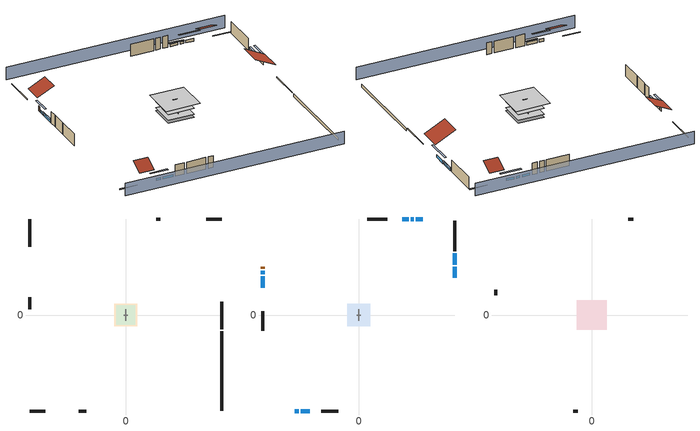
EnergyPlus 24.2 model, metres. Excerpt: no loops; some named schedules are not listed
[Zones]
crawlspace - vented
 floor foundation (Slab2 construction): -5.33,-5.33 -5.33,5.33 5.33,5.33 5.33,-5.33 z-0.91
 wall outside (RimJoist1 construction): 44.73,-6.67 44.73,6.16 z0.3:0.61
 wall outside (RimJoist2 construction): -44.73,-44.73 -37.59,-44.73 z0.3:0.61
 wall outside (RimJoist3 construction): -44.73,44.73 -44.73,31.89 z0.3:0.61
 wall outside (RimJoist4 construction): 44.73,44.73 37.59,44.73 z0.3:0.61
 wall foundation (FoundationWall1 construction): 44.73,-44.73 44.73,-7.6 z-0.91:0.3
garage
 floor foundation (Slab1 construction): -4.48,-4.48 -4.48,4.48 4.48,4.48 4.48,-4.48 z0
 wall outside (Wall1 construction): -21.97,-44.73 -18.32,-44.73 z0.3:5.18
 wall outside (Wall12 construction): 16.12,44.73 14.29,44.73 z0.3:5.18
 wall outside (Wall2 construction): -44.73,8.23 -44.73,2.75 z0.3:5.18
 wall to conditioned space (Wall5 construction Reversed): 0,-2.74 0,2.74 z0.3:5.18
 wall to conditioned space (Wall6 construction Reversed): 0.91,0 -0.91,0 z0.3:5.18
conditioned space
 floor to crawlspace - vented (Floor1 construction): -5.33,-5.33 -5.33,5.33 5.33,5.33 5.33,-5.33 z0.3
 floor to garage (Floor2 construction): -4.48,-4.48 -4.48,4.48 4.48,4.48 4.48,-4.48 z0.3
 floor adiabatic (AdiabaticFloorConstruction): -5.33,-5.33 -5.33,5.33 5.33,5.33 5.33,-5.33 z2.74
 wall outside (AdiabaticWallConstruction 1): -44.73,22.44 -44.73,21.52 z0.3:2.34
 wall outside (AdiabaticWallConstruction): 44.73,17.29 44.73,22.54 / 44.73,23.47 44.73,28.73 / -29.78,-44.73 -28.02,-44.73 z0.3:1.46; -27.09,-44.73 -22.9,-44.73 z0.3:1.43; -44.73,20.59 -44.73,18.98 z0.3:1.4; -44.73,18.05 -44.73,12.68 z0.3:1.49; 29.78,44.73 26.61,44.73 / 23.34,44.73 20.17,44.73 z0.3:1.37; 25.68,44.73 24.27,44.73 z0.3:1.25
 wall outside (Wall3 construction): 44.73,29.66 44.73,43.8 z0.3:5.18
 wall outside (Wall4 construction): -17.39,-44.73 -9.53,-44.73 z0.3:5.18
 wall outside (Wall7 construction): -44.73,1.82 -44.73,-7.28 z0.3:5.18
 wall outside (Wall8 construction): 13.36,44.73 3.95,44.73 z0.3:5.18
 window (WindowConstruction): 44.73,17.29 44.73,22.54 z0.3:1.46
 window (WindowConstruction 1): 44.73,23.47 44.73,28.73 z0.3:1.46
 window (WindowConstruction 2): -29.78,-44.73 -28.02,-44.73 z0.3:1.46
 window (WindowConstruction 3): -27.09,-44.73 -22.9,-44.73 z0.3:1.43
 window (WindowConstruction 4): -44.73,20.59 -44.73,18.98 z0.3:1.4
 window (WindowConstruction 5): -44.73,18.05 -44.73,12.68 z0.3:1.49
 window (WindowConstruction 6): 29.78,44.73 26.61,44.73 z0.3:1.37
 window (WindowConstruction 7): 25.68,44.73 24.27,44.73 z0.3:1.25
 window (WindowConstruction 8): 23.34,44.73 20.17,44.73 z0.3:1.37
 door (Door): -44.73,22.44 -44.73,21.52 z0.3:2.34
 ceiling adiabatic (AdiabaticFloorConstruction): 5.33,-5.33 5.33,5.33 -5.33,5.33 -5.33,-5.33 z2.74
attic - vented
 floor to conditioned space (Floor3 construction Reversed): -6.96,-6.96 -6.96,6.96 6.96,6.96 6.96,-6.96 z5.18
 wall outside (Wall10 construction): 19.24,44.73 17.05,44.73 z0.3:5.18
 wall outside (Wall11 construction): -44.73,11.75 -44.73,9.16 z0.3:5.18
 wall outside (Wall9 construction): -8.6,-44.73 -6.41,-44.73 z0.3:5.18
 roof outside (Roof1 construction): 44.73,16.36,5.18 36.43,16.36,9.33 36.43,7.09,9.33 44.73,7.09,5.18
 roof outside (Roof2 construction): -30.71,-44.73,5.18 -30.71,-39.4,7.84 -36.66,-39.4,7.84 -36.66,-44.73,5.18
 roof outside (Roof3 construction): 30.71,44.73,5.18 30.71,39.4,7.84 36.66,39.4,7.84 36.66,44.73,5.18
 roof outside (Roof4 construction): -44.73,23.37,5.18 -37.93,23.37,8.58 -37.93,30.96,8.58 -44.73,30.96,5.18
shading: 44.73,49.3 -44.73,49.3 / -44.73,-49.3 44.73,-49.3 z0:5.18; 44.73,25.29 44.73,14.55 45.33,14.55 45.33,25.29 z4.21; 44.73,29.03 44.73,23.17 45.33,23.17 45.33,29.03 z1.77; -25.27,-44.73 -32.52,-44.73 -32.52,-45.33 -25.27,-45.33 z4.21; -22.6,-44.73 -27.39,-44.73 -27.39,-45.33 -22.6,-45.33 z1.74; -44.73,16.23 -44.73,23.34 -45.33,23.34 -45.33,16.23 z4.15; -44.73,12.37 -44.73,18.35 -45.33,18.35 -45.33,12.37 z1.8; 23.87,44.73 32.52,44.73 32.52,45.33 23.87,45.33 z4.11; 23.96,44.73 25.99,44.73 25.99,45.33 23.96,45.33 z1.55; 19.86,44.73 23.64,44.73 23.64,45.33 19.86,45.33 z1.68
[Building]
Building 1: Terrain=Suburbs
[Site:Location]
Portland Intl Arpt_OR: Latitude {deg}=45.59; Longitude {deg}=-122.6; Time Zone {hr}=-8; Elevation {m}=33; Keep Site Location Information=Yes
[Site:GroundTemperature:Shallow]
10.2558, 8.96328, 8.85977, 9.47314, 11.9355, 14.3863, 16.5111, 17.8571, 17.9714, 16.8767, 14.8061, 12.4304
[Site:WaterMainsTemperature]
Calculation Method=Schedule; Temperature Schedule=mains temperature schedule
[Material] Roughness=Rough; Thermal Absorptance=0.9
Name | Thickness {m} | Conductivity {W/m-K} | Density {kg/m3} | Specific Heat {J/kg-K} | Solar Absorptance | Visible Absorptance
asphalt or fiberglass shingles | 0.00635 | 0.162714 | 1121.4 | 1465.45 | 0.85 | 0.85
ceiling loosefill ins | 0.254 | 0.0480833 | 16.02 | 1046.75 | 0.7 | 0.7
ceiling stud and cavity | 0.1397 | 0.104117 | 65.682 | 1177.47 | 0.7 | 0.7
concrete 4.0 in. | 0.1016 | 1.803125 | 2242.8 | 837.4 | 0.7 | 0.7
concrete 8.0 in. | 0.2032 | 1.803125 | 2242.8 | 837.4 | 0.7 | 0.7
door material | 0.04445 | 0.0612267 | 512.64 | 1214.23 | 0.7 | 0.7
floor covering | 0.0127 | 0.0433444 | 54.468 | 1339.84 | 0.6 | 0.6
floor rigid ins | 0.051816 | 0.029427 | 32.04 | 1214.23 | 0.7 | 0.7
floor rigid ins 1; wall rigid ins | 0.512978 | 0.029427 | 32.04 | 1214.23 | 0.7 | 0.7
floor stud and cavity | 0.1397 | 0.0972396 | 92.3553 | 1139.71 | 0.7 | 0.7
floor stud and cavity 1 | 0.1397 | 1.75129 | 37.0049 | 1207.88 | 0.7 | 0.7
furniture material conditioned space 1; furniture material garage 1 | 0.1524 | 0.115458 | 640.8 | 1214.23 | 0.6 | 0.6
gypsum board | 0.0127 | 0.160291 | 801 | 837.4 | 0.6 | 0.6
osb sheathing 0.5 in. | 0.0127 | 0.115458 | 512.64 | 1214.23 | 0.6 | 0.6
osb sheathing 0.5 in. 1; osb sheathing 0.5 in. 2; osb sheathing 0.5 in. 3 | 0.0127 | 0.115458 | 512.64 | 1214.23 | 0.7 | 0.7
osb sheathing 0.75 in. | 0.01905 | 0.115458 | 512.64 | 1214.23 | 0.7 | 0.7
rim joist stud and cavity | 0.0508 | 0.178688 | 50.32683 | 1063.81 | 0.6 | 0.6
roof rigid ins | 0.00281632 | 0.029427 | 32.04 | 1214.23 | 0.7 | 0.7
soil 0.5 in. | 0.0127 | 1.3848 | 1842.3 | 418.7 | 0.7 | 0.7
wall stud and cavity | 0.1397 | 0.727959 | 139.0536 | 1170.24 | 0.6 | 0.6
wall stud and cavity 1 | 0.1397 | 0.0951301 | 139.0536 | 1170.24 | 0.7 | 0.7
wall stud and cavity 2 | 0.1397 | 0.0856282 | 139.0536 | 1170.24 | 0.7 | 0.7
wall stud and cavity 3 | 0.0889 | 0.380278 | 52.3479 | 1209.89 | 0.7 | 0.7
wall stud and cavity 4 | 0.0889 | 0.391764 | 83.0341 | 1211.67 | 0.7 | 0.7
wood siding | 0.0254 | 0.102417 | 544.68 | 1172.36 | 0.85 | 0.85
wood siding 1; wood siding 2 | 0.0254 | 0.102417 | 544.68 | 1172.36 | 0.7 | 0.7
[WindowMaterial:SimpleGlazingSystem]
WindowMaterial: U-Factor {W/m2-K}=2.78222; Solar Heat Gain Coefficient=0.56
[Construction]
AdiabaticFloorConstruction: floor stud and cavity 1, floor rigid ins 1, osb sheathing 0.75 in., floor covering
AdiabaticWallConstruction: wood siding 1, wall rigid ins, wall stud and cavity 3, gypsum board
AdiabaticWallConstruction 1: wood siding 2, wall rigid ins, wall stud and cavity 3, gypsum board
Door: door material
Floor1 construction; Floor2 construction: floor stud and cavity, floor rigid ins, osb sheathing 0.75 in., floor covering
Floor3 construction Reversed: gypsum board, ceiling stud and cavity, ceiling loosefill ins
FoundationWall1 construction: concrete 8.0 in.
furniture construction conditioned space 1: furniture material conditioned space 1
furniture construction garage 1: furniture material garage 1
PartitionWallConstruction: gypsum board, wall stud and cavity 4, gypsum board
RimJoist1 construction; RimJoist2 construction; RimJoist3 construction; RimJoist4 construction: wood siding, rim joist stud and cavity
Roof1 construction; Roof2 construction; Roof3 construction; Roof4 construction: asphalt or fiberglass shingles, roof rigid ins, osb sheathing 0.5 in.
Slab1 construction: concrete 4.0 in.
Slab2 construction: soil 0.5 in.
Wall1 construction; Wall2 construction: wood siding, osb sheathing 0.5 in. 1, wall stud and cavity
Wall10 construction; Wall11 construction; Wall12 construction; Wall9 construction: wood siding, osb sheathing 0.5 in. 3, wall stud and cavity
Wall3 construction; Wall4 construction: wood siding, osb sheathing 0.5 in. 1, wall stud and cavity 1, gypsum board
Wall5 construction Reversed: gypsum board, wall stud and cavity 2, osb sheathing 0.5 in. 2
Wall6 construction Reversed: gypsum board, wall stud and cavity 2, osb sheathing 0.5 in. 3
Wall7 construction; Wall8 construction: wood siding, osb sheathing 0.5 in. 3, wall stud and cavity 1, gypsum board
WindowConstruction; WindowConstruction 1; WindowConstruction 2; WindowConstruction 3; WindowConstruction 4; WindowConstruction 5; WindowConstruction 6; WindowConstruction 7; WindowConstruction 8: WindowMaterial
[Zone] Multiplier=1; Part of Total Floor Area=Yes
Name | Volume {m3}
attic - vented | 201.23
conditioned space | 749.83
crawlspace - vented | 138.526
garage | 195.726
[Space]
Name | Zone | Volume {m3}
attic - vented 1 | attic - vented | 201.23
conditioned space 1 | conditioned space | 749.83
crawlspace - vented 1 | crawlspace - vented | 138.526
garage 1 | garage | 195.726
[ZoneInfiltration:EffectiveLeakageArea] Schedule=Always On Discrete
Name | Zone or Space | Effective Air Leakage Area {cm2} | Stack Coefficient | Wind Coefficient
infil attic - vented 1 | attic - vented 1 | 6462.31 | 0.000216513 | 4.50757e-05
infil garage 1 | garage 1 | 163.102 | 0.000129147 | 4.64657e-05
[ZoneMixing]
whole house fan mix: Zone or Space=attic - vented; Schedule=Always On Continuous; Design Flow Rate Calculation Method=Flow/Zone; Design Flow Rate {m3/s}=0; Source Zone or Space=conditioned space
[SurfaceProperty:IncidentSolarMultiplier] Incident Solar Multiplier=1; Incident Solar Multiplier Schedule=trans schedule winter=0.85 summer=0.7
Window1; Window2; Window3; Window4; Window5; Window6; Window7; Window8; Window9
[InternalMass]
Name | Construction | Zone or ZoneList | Space or SpaceList | Surface Area {m2}
furniture mass conditioned space 1 | furniture construction conditioned space 1 | conditioned space | conditioned space 1 | 123.004
partition wall mass | PartitionWallConstruction | conditioned space | conditioned space 1 | 307.509
furniture mass garage 1 | furniture construction garage 1 | garage | garage 1 | 8.02682
[Lights] Design Level Calculation Method=LightingLevel; Return Air Fraction=0; Fraction Radiant=0.6; Fraction Visible=0.2; Fraction Replaceable=1
Name | Zone or ZoneList or Space or SpaceList | Schedule | Lighting Level {W}
interior lighting | conditioned space 1 | lighting_interior | 1880.23
garage lighting | garage 1 | lighting_garage | 56.4728
[People]
occupants: Zone or ZoneList or Space or SpaceList=conditioned space 1; Number of People Schedule=occupants; Number of People Calculation Method=People; Number of People=4; Fraction Radiant=0.314171; Sensible Heat Fraction=0.56303; Activity Level Schedule=occupants activity schedule; Carbon Dioxide Generation Rate {m3/s-W}=0; Enable ASHRAE 55 Comfort Warnings=No; Mean Radiant Temperature Calculation Type=EnclosureAveraged
[ElectricEquipment] Design Level Calculation Method=EquipmentLevel
Name | Zone or ZoneList or Space or SpaceList | Schedule | Design Level {W} | Fraction Latent | Fraction Radiant | Fraction Lost
ceiling fan | conditioned space 1 | ceiling_fan | 17.5628 | 0 | 0.558 | 0
clothes dryer | conditioned space 1 | clothes_dryer | 5529.96 | 0.015 | 0.081 | 0.85
clothes washer | conditioned space 1 | clothes_washer | 731.974 | 0.03 | 0.162 | 0.7
cooking range | conditioned space 1 | cooking_range | 2150.76 | 0.08 | 0.432 | 0.2
dishwasher | conditioned space 1 | dishwasher | 884.649 | 0.3 | 0.18 | 0.4
fridge | conditioned space 1 | fridge schedule | 39.726 | 0 | 0.6 | 0
mech vent bath fan 0 | conditioned space 1 | mech vent bath fan 0 schedule | 30 | 0 | 0 | 1
mech vent house fan | conditioned space 1 | mech vent house fan schedule | 0 | 0 | 0 | 1
mech vent house fan cfis | conditioned space 1 | mech vent house fan cfis schedule | 0 | 0 | 0 | 0
mech vent range fan 0 | conditioned space 1 | mech vent range fan 0 schedule | 30 | 0 | 0 | 1
misc plug loads | conditioned space 1 | plug_loads_other | 503.471 | 0.021 | 0.558 | 0.049
misc tv | conditioned space 1 | plug_loads_tv | 670.239 | 0 | 0.6 | 0
whole house fan | conditioned space 1 | Always On Discrete | 0 | 0 | 0 | 1
fridge 1 | garage 1 | fridge schedule 1 | 80.4475 | 0 | 0.6 | 0
[OtherEquipment] Zone or ZoneList or Space or SpaceList=conditioned space 1; Design Level Calculation Method=EquipmentLevel
Name | Fuel Type | Schedule | Design Level {W} | Fraction Latent | Fraction Radiant | Fraction Lost
clothes dryer 1 | Electricity | clothes_dryer | 0 | 0.015 | 0.081 | 0.85
cooking range 1 | Electricity | cooking_range | 0 | 0.08 | 0.432 | 0.2
general water use latent | None | general water use schedule | 81.0615 | 1 | 0 | 0
general water use sensible | None | general water use schedule | -79.8895 | 0 | 0.6 | 0
mech vent house fan latent load; water heater lat | None | Always On Discrete | 0 | 1 | 0 | 0
mech vent house fan sensible load; water heater sens | None | Always On Discrete | 0 | 0 | 0 | 0
water heater energy adjustment1 | Electricity | Always On Discrete | 0.01 | 0 | 0 | 1
[ZoneInfiltration:DesignFlowRate] Schedule=Always On Discrete
Name | Zone or ZoneList or Space or SpaceList | Design Flow Rate Calculation Method | Design Flow Rate {m3/s} | Air Changes per Hour {1/hr} | Constant Term Coefficient | Temperature Term Coefficient | Velocity Term Coefficient | Velocity Squared Term Coefficient
infil flow; natural vent flow; whole house fan flow | conditioned space 1 | Flow/Zone | 0
infil crawlspace - vented 1 | crawlspace - vented 1 | AirChanges/Hour |  | 2.6013 | 1 | 0 | 0 | 0
[SurfaceProperty:ExposedFoundationPerimeter] Exposed Perimeter Calculation Method=TotalExposedPerimeter
Name | Total Exposed Perimeter {m}
Slab2 | 37.12464
Slab1 | 21.9456
[WaterUse:Equipment]
dishwasher: Peak Flow Rate {m3/s}=6.295e-06; Flow Rate Fraction Schedule=hot_water_dishwasher
[Foundation:Kiva] Wall Depth Below Slab {m}=0.2032
Name | Initial Indoor Air Temperature {C} | Wall Height Above Grade {m}
Foundation Kiva 1 | 13.4258 | 0.1016
Foundation Kiva 2 | 8.58325 | 0.3048
[Foundation:Kiva:Settings]
Soil Conductivity {W/m-K}=1.3848; Soil Density {kg/m3}=1842.3; Soil Specific Heat {J/kg-K}=418.7; Ground Solar Absorptivity=0.9; Ground Thermal Absorptivity=0.9; Ground Surface Roughness {m}=0.03; Far-Field Width {m}=40; Deep-Ground Boundary Condition=ZeroFlux; Deep-Ground Depth {m}=40; Minimum Cell Dimension {m}=0.2; Maximum Cell Growth Coefficient=3; Simulation Timestep=Timestep
[Exterior:Lights]
exterior lighting: Schedule=exterior lighting schedule; Design Level {W}=61.1014
[EnergyManagementSystem:GlobalVariable]
infil_program_Qfan
infil_program_Qinf
natural_vent_program_Qnv
natural_vent_program_Qwhf
[EnergyManagementSystem:Sensor]
Name | Output:Variable or Output:Meter Index Key | Output:Variable or Output:Meter
airflow_gain | infil flow | Infiltration Sensible Heat Gain Energy
airflow_gain_1 | natural vent flow | Infiltration Sensible Heat Gain Energy
airflow_gain_2 | whole house fan flow | Infiltration Sensible Heat Gain Energy
airflow_loss | infil flow | Infiltration Sensible Heat Loss Energy
airflow_loss_1 | natural vent flow | Infiltration Sensible Heat Loss Energy
airflow_loss_2 | whole house fan flow | Infiltration Sensible Heat Loss Energy
charge_sch_sensor | electric_vehicle_charging | Schedule Value
clg_load_cond |  | Cooling:EnergyTransfer:Zone:CONDITIONED SPACE
clg_sp_s; clg_sp_s_1 | cooling setpoint | Schedule Value
clothes_dryer_exhaust_0_sch_s | clothes_dryer | Schedule Value
cool_season | cooling season schedule | Schedule Value
discharge_sch_sensor | electric_vehicle_discharging | Schedule Value
fridge_tin_s_1 | garage | Zone Mean Air Temperature
htg_load_cond |  | Heating:EnergyTransfer:Zone:CONDITIONED SPACE
htg_sp_s; htg_sp_s_1 | heating setpoint | Schedule Value
ig_ee_conv | ceiling fan | Electric Equipment Convective Heating Energy
ig_ee_conv_1 | clothes dryer | Electric Equipment Convective Heating Energy
ig_ee_conv_3 | cooking range | Electric Equipment Convective Heating Energy
ig_ee_conv_4 | dishwasher | Electric Equipment Convective Heating Energy
ig_ee_conv_5 | fridge | Electric Equipment Convective Heating Energy
ig_ee_conv_6 | misc plug loads | Electric Equipment Convective Heating Energy
ig_ee_conv_7 | misc tv | Electric Equipment Convective Heating Energy
ig_ee_conv_8 | whole house fan | Electric Equipment Convective Heating Energy
ig_ee_rad | ceiling fan | Electric Equipment Radiant Heating Energy
ig_ee_rad_1 | clothes dryer | Electric Equipment Radiant Heating Energy
ig_ee_rad_3 | cooking range | Electric Equipment Radiant Heating Energy
ig_ee_rad_4 | dishwasher | Electric Equipment Radiant Heating Energy
ig_ee_rad_5 | fridge | Electric Equipment Radiant Heating Energy
ig_ee_rad_6 | misc plug loads | Electric Equipment Radiant Heating Energy
ig_ee_rad_7 | misc tv | Electric Equipment Radiant Heating Energy
ig_ee_rad_8 | whole house fan | Electric Equipment Radiant Heating Energy
ig_lgt_conv | interior lighting | Lights Convective Heating Energy
ig_lgt_rad | interior lighting | Lights Radiant Heating Energy
ig_lgt_vis | interior lighting | Lights Visible Radiation Heating Energy
ig_oe_conv | clothes dryer 1 | Other Equipment Convective Heating Energy
ig_oe_conv_1 | cooking range 1 | Other Equipment Convective Heating Energy
ig_oe_conv_2 | general water use latent | Other Equipment Convective Heating Energy
ig_oe_conv_3 | general water use sensible | Other Equipment Convective Heating Energy
ig_oe_conv_4 | water heater energy adjustment1 | Other Equipment Convective Heating Energy
ig_oe_conv_5 | water heater lat | Other Equipment Convective Heating Energy
ig_oe_conv_6 | water heater sens | Other Equipment Convective Heating Energy
ig_oe_rad | clothes dryer 1 | Other Equipment Radiant Heating Energy
ig_oe_rad_1 | cooking range 1 | Other Equipment Radiant Heating Energy
ig_oe_rad_2 | general water use latent | Other Equipment Radiant Heating Energy
ig_oe_rad_3 | general water use sensible | Other Equipment Radiant Heating Energy
ig_oe_rad_4 | water heater energy adjustment1 | Other Equipment Radiant Heating Energy
ig_oe_rad_5 | water heater lat | Other Equipment Radiant Heating Energy
ig_oe_rad_6 | water heater sens | Other Equipment Radiant Heating Energy
ig_ppl_conv | occupants | People Convective Heating Energy
ig_ppl_rad | occupants | People Radiant Heating Energy
im_conv | furniture mass conditioned space 1 | Surface Inside Face Convection Heat Gain Energy
im_conv_1 | partition wall mass | Surface Inside Face Convection Heat Gain Energy
im_ig | furniture mass conditioned space 1 | Surface Inside Face Internal Gains Radiation Heat Gain Energy
im_ig_1 | partition wall mass | Surface Inside Face Internal Gains Radiation Heat Gain Energy
im_lgt | furniture mass conditioned space 1 | Surface Inside Face Lights Radiation Heat Gain Energy
im_lgt_1 | partition wall mass | Surface Inside Face Lights Radiation Heat Gain Energy
im_sol | furniture mass conditioned space 1 | Surface Inside Face Solar Radiation Heat Gain Energy
im_sol_1 | partition wall mass | Surface Inside Face Solar Radiation Heat Gain Energy
im_surf | furniture mass conditioned space 1 | Surface Inside Face Net Surface Thermal Radiation Heat Gain Energy
im_surf_1 | partition wall mass | Surface Inside Face Net Surface Thermal Radiation Heat Gain Energy
mech_vent_bath_fan_0_sch_s | mech vent bath fan 0 schedule | Schedule Value
mech_vent_range_fan_0_sch_s | mech vent range fan 0 schedule | Schedule Value
mv_conv | mech vent bath fan 0 | Electric Equipment Convective Heating Energy
mv_conv_1 | mech vent house fan | Electric Equipment Convective Heating Energy
mv_conv_2 | mech vent house fan cfis | Electric Equipment Convective Heating Energy
mv_conv_3 | mech vent range fan 0 | Electric Equipment Convective Heating Energy
mv_conv_4 | mech vent house fan latent load | Other Equipment Convective Heating Energy
mv_conv_5 | mech vent house fan sensible load | Other Equipment Convective Heating Energy
mv_rad | mech vent bath fan 0 | Electric Equipment Radiant Heating Energy
mv_rad_1 | mech vent house fan | Electric Equipment Radiant Heating Energy
mv_rad_2 | mech vent house fan cfis | Electric Equipment Radiant Heating Energy
mv_rad_3 | mech vent range fan 0 | Electric Equipment Radiant Heating Energy
mv_rad_4 | mech vent house fan latent load | Other Equipment Radiant Heating Energy
mv_rad_5 | mech vent house fan sensible load | Other Equipment Radiant Heating Energy
natural_vent_s | natural vent schedule | Schedule Value
out_pb_s |  | Site Outdoor Air Barometric Pressure
out_wt_s |  | Site Outdoor Air Humidity Ratio
site_temp | Environment | Site Outdoor Air Drybulb Temperature
site_vw_s |  | Site Wind Speed
ss_back_out | Window1 | Surface Window Shortwave from Zone Back Out Window Heat Transfer Rate
ss_back_out_1 | Window2 | Surface Window Shortwave from Zone Back Out Window Heat Transfer Rate
ss_back_out_2 | Window3 | Surface Window Shortwave from Zone Back Out Window Heat Transfer Rate
ss_back_out_3 | Window4 | Surface Window Shortwave from Zone Back Out Window Heat Transfer Rate
ss_back_out_4 | Window5 | Surface Window Shortwave from Zone Back Out Window Heat Transfer Rate
ss_back_out_5 | Window6 | Surface Window Shortwave from Zone Back Out Window Heat Transfer Rate
ss_back_out_6 | Window7 | Surface Window Shortwave from Zone Back Out Window Heat Transfer Rate
ss_back_out_7 | Window8 | Surface Window Shortwave from Zone Back Out Window Heat Transfer Rate
ss_back_out_8 | Window9 | Surface Window Shortwave from Zone Back Out Window Heat Transfer Rate
ss_conv | Door1 | Surface Inside Face Convection Heat Gain Energy
ss_conv_1 | Window1 | Surface Inside Face Convection Heat Gain Energy
ss_conv_2 | Window2 | Surface Inside Face Convection Heat Gain Energy
ss_conv_3 | Window3 | Surface Inside Face Convection Heat Gain Energy
ss_conv_4 | Window4 | Surface Inside Face Convection Heat Gain Energy
ss_conv_5 | Window5 | Surface Inside Face Convection Heat Gain Energy
ss_conv_6 | Window6 | Surface Inside Face Convection Heat Gain Energy
ss_conv_7 | Window7 | Surface Inside Face Convection Heat Gain Energy
ss_conv_8 | Window8 | Surface Inside Face Convection Heat Gain Energy
ss_conv_9 | Window9 | Surface Inside Face Convection Heat Gain Energy
ss_ig | Door1 | Surface Inside Face Internal Gains Radiation Heat Gain Energy
ss_ig_1 | Window1 | Surface Inside Face Internal Gains Radiation Heat Gain Energy
ss_ig_2 | Window2 | Surface Inside Face Internal Gains Radiation Heat Gain Energy
ss_ig_3 | Window3 | Surface Inside Face Internal Gains Radiation Heat Gain Energy
ss_ig_4 | Window4 | Surface Inside Face Internal Gains Radiation Heat Gain Energy
ss_ig_5 | Window5 | Surface Inside Face Internal Gains Radiation Heat Gain Energy
ss_ig_6 | Window6 | Surface Inside Face Internal Gains Radiation Heat Gain Energy
ss_ig_7 | Window7 | Surface Inside Face Internal Gains Radiation Heat Gain Energy
ss_ig_8 | Window8 | Surface Inside Face Internal Gains Radiation Heat Gain Energy
ss_ig_9 | Window9 | Surface Inside Face Internal Gains Radiation Heat Gain Energy
ss_lgt | Door1 | Surface Inside Face Lights Radiation Heat Gain Energy
ss_sol | Door1 | Surface Inside Face Solar Radiation Heat Gain Energy
ss_surf | Door1 | Surface Inside Face Net Surface Thermal Radiation Heat Gain Energy
ss_surf_1 | Window1 | Surface Inside Face Net Surface Thermal Radiation Heat Gain Energy
ss_surf_2 | Window2 | Surface Inside Face Net Surface Thermal Radiation Heat Gain Energy
ss_surf_3 | Window3 | Surface Inside Face Net Surface Thermal Radiation Heat Gain Energy
ss_surf_4 | Window4 | Surface Inside Face Net Surface Thermal Radiation Heat Gain Energy
ss_surf_5 | Window5 | Surface Inside Face Net Surface Thermal Radiation Heat Gain Energy
ss_surf_6 | Window6 | Surface Inside Face Net Surface Thermal Radiation Heat Gain Energy
ss_surf_7 | Window7 | Surface Inside Face Net Surface Thermal Radiation Heat Gain Energy
ss_surf_8 | Window8 | Surface Inside Face Net Surface Thermal Radiation Heat Gain Energy
ss_surf_9 | Window9 | Surface Inside Face Net Surface Thermal Radiation Heat Gain Energy
ss_trans_in | Window1 | Surface Window Transmitted Solar Radiation Rate
ss_trans_in_1 | Window2 | Surface Window Transmitted Solar Radiation Rate
ss_trans_in_2 | Window3 | Surface Window Transmitted Solar Radiation Rate
ss_trans_in_3 | Window4 | Surface Window Transmitted Solar Radiation Rate
ss_trans_in_4 | Window5 | Surface Window Transmitted Solar Radiation Rate
ss_trans_in_5 | Window6 | Surface Window Transmitted Solar Radiation Rate
ss_trans_in_6 | Window7 | Surface Window Transmitted Solar Radiation Rate
ss_trans_in_7 | Window8 | Surface Window Transmitted Solar Radiation Rate
ss_trans_in_8 | Window9 | Surface Window Transmitted Solar Radiation Rate
ss_trans_out | Window1 | Surface Inside Face Initial Transmitted Diffuse Transmitted Out Window Solar Radiation Rate
ss_trans_out_1 | Window2 | Surface Inside Face Initial Transmitted Diffuse Transmitted Out Window Solar Radiation Rate
ss_trans_out_2 | Window3 | Surface Inside Face Initial Transmitted Diffuse Transmitted Out Window Solar Radiation Rate
ss_trans_out_3 | Window4 | Surface Inside Face Initial Transmitted Diffuse Transmitted Out Window Solar Radiation Rate
ss_trans_out_4 | Window5 | Surface Inside Face Initial Transmitted Diffuse Transmitted Out Window Solar Radiation Rate
ss_trans_out_5 | Window6 | Surface Inside Face Initial Transmitted Diffuse Transmitted Out Window Solar Radiation Rate
ss_trans_out_6 | Window7 | Surface Inside Face Initial Transmitted Diffuse Transmitted Out Window Solar Radiation Rate
